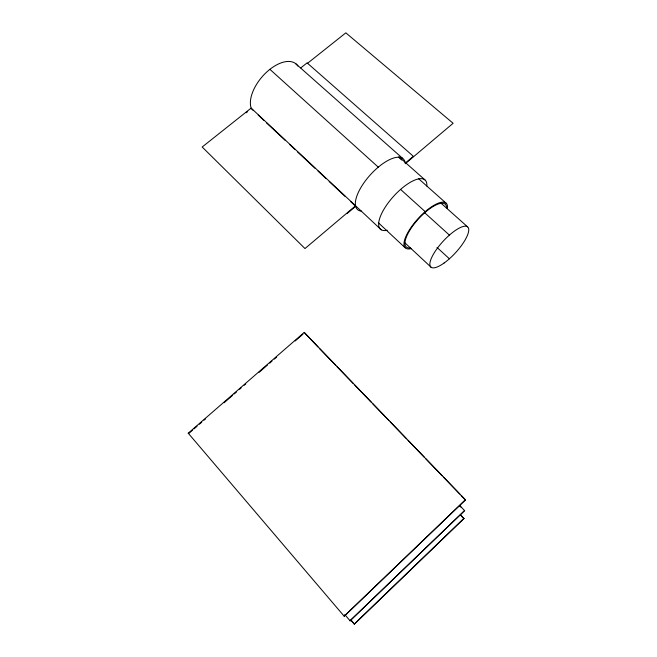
<?xml version="1.0" encoding="UTF-8"?>
<svg xmlns="http://www.w3.org/2000/svg" width="657" height="657" viewBox="0 0 657 657"><rect width="100%" height="100%" fill="white"/><g stroke="black" fill="none" stroke-linecap="round" stroke-linejoin="round"><path stroke-width="0.99" d="M350.953 620.159L354.402 624.15L463.932 518.578L460.417 514.628M464.598 510.604L350.041 620.766L464.598 510.604L459.637 505.43M465.484 499.928L304.224 332.417L188.231 433.209L344.186 616.233L465.484 499.928L461.23 495.518M354.271 624.043L463.957 518.332M465.509 499.632L344.186 616.233M192.468 430.236L188.608 433.595L188.231 433.209M194.012 428.898L197.1 426.212M199.416 424.2L201.732 422.18M204.048 420.168L205.592 418.829M224.127 402.725L232.619 395.342M234.163 393.995L236.479 391.983M239.567 389.297L241.111 387.959M244.199 385.273L245.743 383.926M258.874 372.519L267.366 365.136M269.682 363.124L271.998 361.112M274.314 359.1L276.63 357.088M295.165 340.983L302.885 334.265M355.552 205.781L304.979 248.56L202.175 147.012L251.146 108.093A32.152 17.386 -49.4 0 1 267.185 71.613A32.152 17.386 -49.4 0 1 297.876 66.07M405.303 163.708L453.108 123.278L345.837 32.85L307.41 63.392M347.315 213.377L355.667 206.306L350.838 201.781M300.807 67.885L307.098 62.883L413.343 156.3L405.246 163.15A34.131 13.707 -48 0 0 370.466 174.688A34.131 13.707 -48 0 0 361.629 211.152M246.211 112.782L247.681 111.608M295.617 63.598L402.733 158.452M398.865 156.76L424.915 179.854M398.939 157.557L401.747 160.045M418.55 178.679L445.996 203.079M440.839 203.021L467.595 226.87M269.887 69.338L378.276 167.149M400.614 189.454L425.202 211.669L425.235 212.318M424.266 212.375L449.413 235.116M437.02 247.443L449.396 258.792M404.425 242.392L431.37 267.481M378.325 222.723L405.18 247.788M251.146 108.093L381.257 229.81M251.36 108.684L253.413 110.606M258.209 115.09L263.728 120.256M266.504 122.859L285.458 140.598M289.729 144.589L294.738 149.279M297.613 151.972L315.064 168.307M318.013 171.066L326.159 178.688M329.141 181.48L345.352 196.64M317.906 346.904L304.224 332.417M319.327 348.374L335.645 365.3M337.066 366.77L353.384 383.688M354.805 385.158L371.123 402.084M372.535 403.554L388.862 420.472M390.274 421.95L406.593 438.868M408.013 440.338L424.332 457.264M425.752 458.734L442.071 475.652M443.491 477.122L459.81 494.048M459.621 505.709L461.033 507.188M460.401 514.883L463.932 518.578M351.076 620.249L354.402 624.15M344.728 614.541L350.189 620.881M411.208 248.592A30.271 10.34 -47.6 0 1 417.712 219.027A30.271 10.34 -47.6 0 1 447.458 208.4M410.346 247.894A28.924 9.88 -47.6 0 1 418.205 219.208A28.924 9.88 -47.6 0 1 446.588 207.875M387.277 230.254A33.22 12.36 -47.8 0 1 393.206 196.747A33.22 12.36 -47.8 0 1 426.836 186.03M444.058 263.055A27.249 8.459 -47.4 0 0 468.162 227.478A27.249 8.459 -47.4 0 0 435.665 250.613A27.249 8.459 -47.4 0 0 444.058 263.055"/></g></svg>
